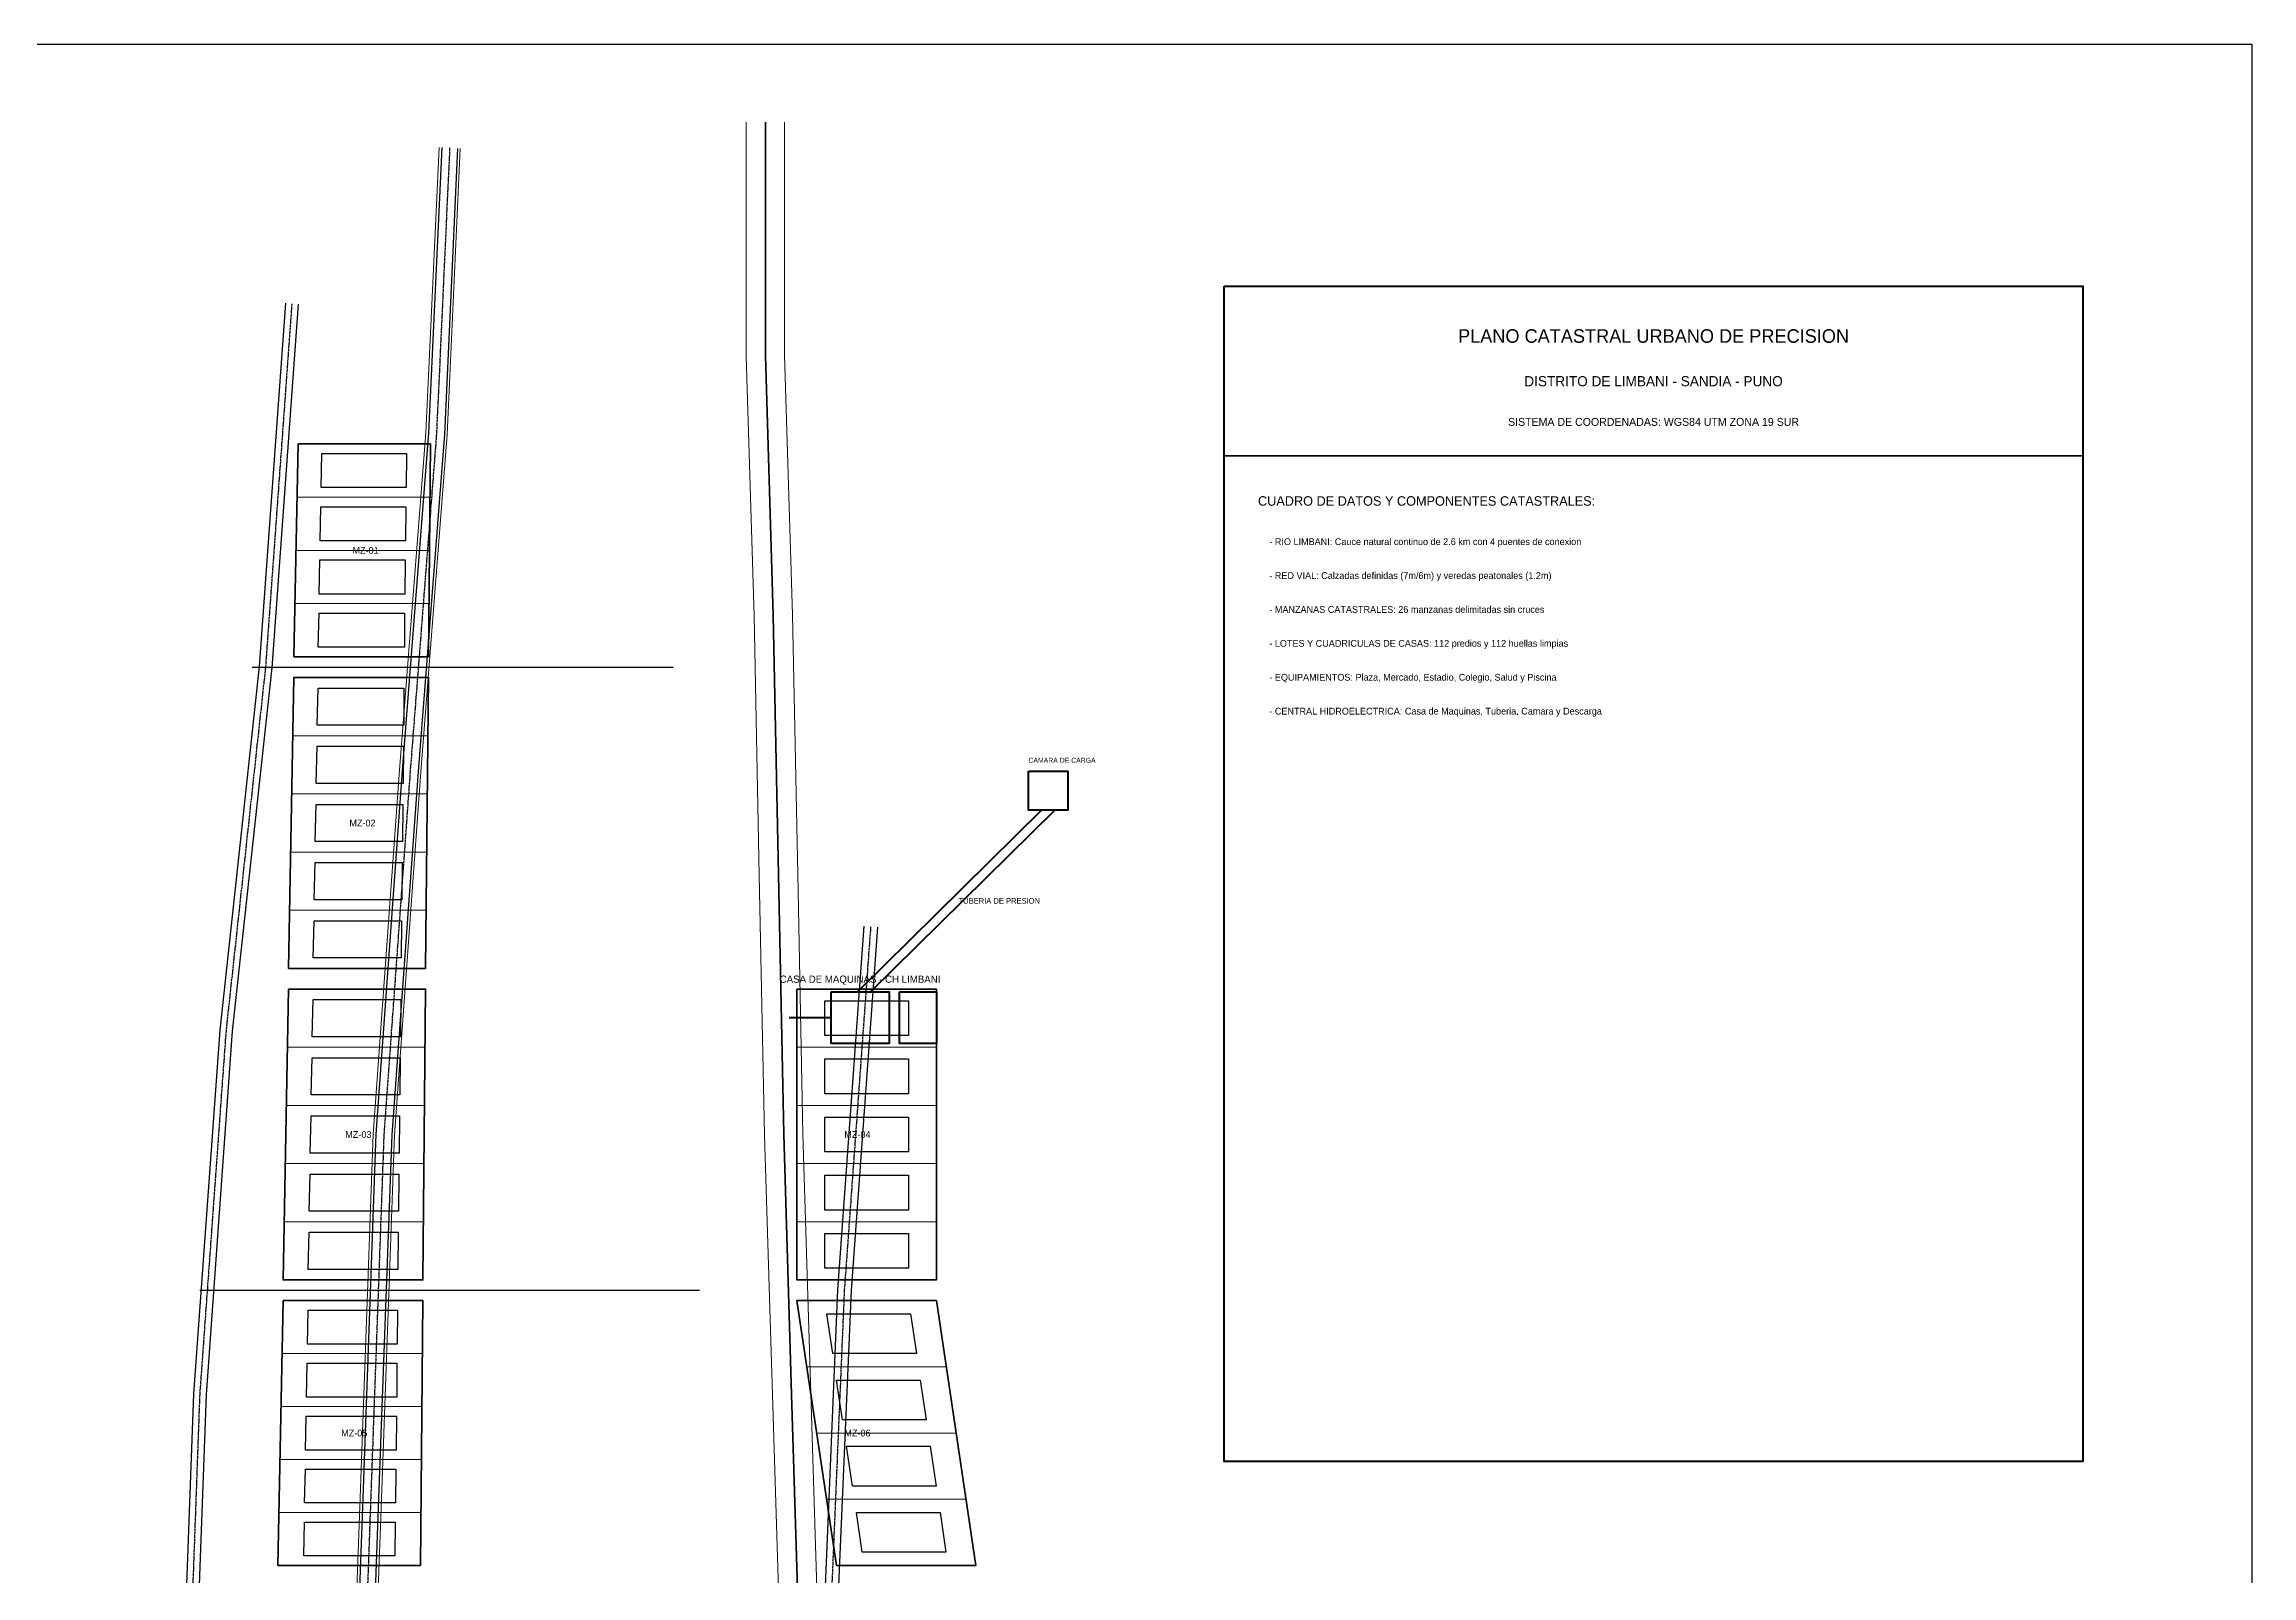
# Model space of a CAD drawing. Header units: metres. Extents: x 424745 to 426235, y 8434410 to 8437057.
# Drawn here: x 425258 to 426235, y 8436379 to 8437057 of the extents above; entities that cross this region are included whole.
import ezdxf
from ezdxf.enums import TextEntityAlignment as Align

# ---------------------------------------------------------------- set-up
doc = ezdxf.new("R2010")
doc.units = ezdxf.units.M
doc.linetypes.add('DASHED', pattern=[1.524, 1.27, -0.254])
for name, color, linetype in [('00_ORTOFOTO_SATELITAL', 7, 'Continuous'), ('03_VIAS_EJES', 8, 'DASHED'), ('13_TEXTOS_ROTULOS', 7, 'Continuous'), ('14_CUADRO_DATOS', 7, 'Continuous')]:
    doc.layers.add(name, color=color, linetype=linetype)
for name, color, linetype, lineweight in [('01_RIO_LIMBANI_CAUCE', 140, 'Continuous', 35), ('01_RIO_LIMBANI_ORILLAS', 140, 'Continuous', 20), ('03_VIAS_CALZADA', 7, 'Continuous', 25), ('03_VIAS_VEREDAS', 8, 'Continuous', 15), ('04_MANZANAS_LINDEROS', 6, 'Continuous', 35), ('05_LOTES_PREDIALES', 7, 'Continuous', 15), ('06_HUELLAS_CASAS', 4, 'Continuous', 25), ('12_CENTRAL_HIDROELECTRICA', 1, 'Continuous', 40)]:
    doc.layers.add(name, color=color, linetype=linetype, lineweight=lineweight)
picture_1 = doc.add_image_def('image1.jpg', size_in_pixel=(1280, 2304))

msp = doc.modelspace()

# ---------------------------------------------------------------- linework, layer by layer
at = {"layer": '01_RIO_LIMBANI_CAUCE'}
msp.add_lwpolyline([(425577.03, 8437022.68), (425577.03, 8436919.29), (425580.53, 8436804.42), (425582.85, 8436689.54), (425585.18, 8436574.67), (425588.67, 8436459.8), (425592.17, 8436344.92), (425594.49, 8436230.05), (425596.82, 8436115.18), (425600.31, 8436000.3), (425608.46, 8435885.43), (425620.1, 8435770.55), (425627.09, 8435655.68), (425620.1, 8435540.81), (425611.95, 8435425.93), (425603.81, 8435311.06), (425588.67, 8435196.19), (425565.39, 8435081.31), (425530.47, 8434966.44), (425489.73, 8434851.56), (425448.99, 8434736.69), (425402.43, 8434621.82), (425361.68, 8434506.94), (425344.22, 8434426.53)], dxfattribs=at)
at = {"layer": '01_RIO_LIMBANI_ORILLAS'}
for points in [[(425568.53, 8437022.68), (425568.53, 8436919.03), (425572.03, 8436804.25), (425574.35, 8436689.37), (425576.68, 8436574.41), (425580.17, 8436459.54), (425583.67, 8436344.75), (425585.99, 8436229.88), (425588.32, 8436114.92), (425591.83, 8435999.7), (425600, 8435884.57), (425611.62, 8435770.03), (425618.61, 8435656.2), (425611.62, 8435541.41), (425603.47, 8435426.53), (425595.38, 8435312.17), (425580.34, 8435197.88), (425550.08, 8435085.96), (425515.39, 8434971.79), (425474.65, 8434856.91), (425441.11, 8434739.88), (425394.42, 8434624.66), (425353.37, 8434508.74), (425335.91, 8434428.33)], [(425585.53, 8437022.68), (425585.53, 8436919.55), (425589.03, 8436804.59), (425591.35, 8436689.71), (425593.68, 8436574.93), (425597.17, 8436460.06), (425600.67, 8436345.09), (425602.99, 8436230.22), (425605.32, 8436115.44), (425608.79, 8436000.9), (425616.92, 8435886.29), (425628.58, 8435771.07), (425635.57, 8435655.16), (425628.58, 8435540.21), (425620.43, 8435425.33), (425612.24, 8435309.95), (425597, 8435194.5), (425580.7, 8435076.66), (425545.55, 8434961.09), (425504.81, 8434846.21), (425456.87, 8434733.5), (425410.44, 8434618.98), (425369.99, 8434505.14), (425352.53, 8434424.73)]]:
    msp.add_lwpolyline(points, dxfattribs=at)
at = {"layer": '03_VIAS_CALZADA'}
for p, q in [((425350.04, 8436781.44), (425536.29, 8436781.44)), ((425326.76, 8436505.75), (425547.93, 8436505.75))]:
    msp.add_line(p, q, dxfattribs=at)
for points in [[(425433.85, 8437011.35), (425428.04, 8436885.1), (425416.4, 8436735.74), (425404.75, 8436574.8), (425398.93, 8436413.98), (425393.11, 8436253.02), (425393.14, 8436091.76), (425410.7, 8435953.4), (425439.71, 8435850.44), (425457.16, 8435735.61), (425474.6, 8435609.41), (425486.23, 8435483.21), (425492.06, 8435357.3), (425480.46, 8435219.74), (425457.24, 8435082.17), (425422.3, 8434944.25), (425393.11, 8434817.1), (425396.61, 8434721.7), (425433.92, 8434724.5), (425445.51, 8434668.12), (425433.92, 8434553.59), (425410.64, 8434438.72)], [(425440.85, 8437011.03), (425435.02, 8436884.56), (425423.38, 8436735.24), (425411.75, 8436574.54), (425405.93, 8436413.72), (425400.11, 8436253.02), (425400.08, 8436092.64), (425417.44, 8435955.3), (425446.63, 8435851.5), (425464.1, 8435736.57), (425481.58, 8435610.05), (425493.23, 8435483.53), (425499.04, 8435356.72), (425487.36, 8435218.58), (425464.02, 8435080.45), (425429.12, 8434942.67), (425400.11, 8434817.1), (425396.61, 8434728.7), (425440.78, 8434725.9), (425452.47, 8434667.42), (425440.78, 8434552.19), (425417.5, 8434437.32)], [(425364.72, 8436942.47), (425353.08, 8436781.74), (425335.61, 8436620.82), (425323.96, 8436459.9), (425318.14, 8436298.97), (425318.16, 8436137.85), (425335.66, 8435976.75), (425364.75, 8435839.01), (425388.01, 8435701.28), (425405.46, 8435563.54), (425417.09, 8435426.05), (425411.31, 8435288.56), (425388.08, 8435150.93), (425353.16, 8435013.14), (425318.31, 8434886.98), (425289.16, 8434806.43), (425272.84, 8434745.84), (425311.27, 8434723.21), (425342.08, 8434757.86), (425371.19, 8434723.39)], [(425370.3, 8436942.07), (425358.64, 8436781.14), (425341.19, 8436620.42), (425329.56, 8436459.7), (425323.74, 8436298.97), (425323.72, 8436138.45), (425341.14, 8435977.91), (425370.27, 8435839.95), (425393.57, 8435701.98), (425411.04, 8435564.02), (425422.69, 8435425.81), (425416.83, 8435287.62), (425393.5, 8435149.55), (425358.56, 8435011.64), (425323.57, 8434885.08), (425294.52, 8434804.81), (425275.92, 8434750.52), (425307.33, 8434727.19), (425346.36, 8434761.48), (425375.47, 8434727.01)], [(425620.61, 8436666.79), (425608.95, 8436505.88), (425603.14, 8436367.66), (425612.45, 8436253.06), (425610.12, 8436092.07), (425617.12, 8435931.03), (425633.41, 8435793.3), (425643.88, 8435655.81), (425638.07, 8435518.03), (425628.76, 8435380.33), (425612.49, 8435242.64), (425589.26, 8435105.03), (425554.37, 8434967.31), (425516.02, 8434841.13), (425472.95, 8434726.25)], [(425626.59, 8436666.35), (425614.95, 8436505.62), (425609.12, 8436368.14), (425618.45, 8436252.98), (425616.12, 8436092.33), (425623.08, 8435931.73), (425639.39, 8435793.76), (425649.88, 8435655.55), (425644.05, 8435517.63), (425634.72, 8435379.63), (425618.41, 8435241.64), (425595.08, 8435103.55), (425560.11, 8434965.57), (425521.64, 8434839.03), (425478.57, 8434724.15)]]:
    msp.add_lwpolyline(points, dxfattribs=at)
at = {"layer": '03_VIAS_EJES'}
for points in [[(425437.35, 8437011.19), (425431.53, 8436884.83), (425419.89, 8436735.49), (425408.25, 8436574.67), (425402.43, 8436413.85), (425396.61, 8436253.02), (425396.61, 8436092.2), (425414.07, 8435954.35), (425443.17, 8435850.97), (425460.63, 8435736.09), (425478.09, 8435609.73), (425489.73, 8435483.37), (425495.55, 8435357.01), (425483.91, 8435219.16), (425460.63, 8435081.31), (425425.71, 8434943.46), (425396.61, 8434817.1), (425396.61, 8434725.2), (425437.35, 8434725.2), (425448.99, 8434667.77), (425437.35, 8434552.89), (425414.07, 8434438.02)], [(425367.51, 8436942.27), (425355.86, 8436781.44), (425338.4, 8436620.62), (425326.76, 8436459.8), (425320.94, 8436298.97), (425320.94, 8436138.15), (425338.4, 8435977.33), (425367.51, 8435839.48), (425390.79, 8435701.63), (425408.25, 8435563.78), (425419.89, 8435425.93), (425414.07, 8435288.09), (425390.79, 8435150.24), (425355.86, 8435012.39), (425320.94, 8434886.03), (425291.84, 8434805.62), (425274.38, 8434748.18), (425309.3, 8434725.2), (425344.22, 8434759.67), (425373.33, 8434725.2)], [(425623.6, 8436666.57), (425611.95, 8436505.75), (425606.13, 8436367.9), (425615.45, 8436253.02), (425613.12, 8436092.2), (425620.1, 8435931.38), (425636.4, 8435793.53), (425646.88, 8435655.68), (425641.06, 8435517.83), (425631.74, 8435379.98), (425615.45, 8435242.14), (425592.17, 8435104.29), (425557.24, 8434966.44), (425518.83, 8434840.08), (425475.76, 8434725.2)]]:
    msp.add_lwpolyline(points, dxfattribs=at)
at = {"layer": '03_VIAS_VEREDAS'}
for points in [[(425432.65, 8437011.41), (425426.84, 8436885.2), (425415.2, 8436735.83), (425403.55, 8436574.84), (425397.73, 8436414.02), (425391.91, 8436253.02), (425391.95, 8436091.61), (425409.55, 8435953.08), (425438.52, 8435850.26), (425455.97, 8435735.45), (425473.41, 8435609.3), (425485.03, 8435483.15), (425490.87, 8435357.41), (425479.28, 8435219.94), (425456.07, 8435082.46), (425421.13, 8434944.51), (425391.91, 8434817.1), (425396.61, 8434720.5), (425432.74, 8434724.27), (425444.31, 8434668.24), (425432.74, 8434553.82), (425409.46, 8434438.95)], [(425442.05, 8437010.97), (425436.22, 8436884.46), (425424.58, 8436735.15), (425412.95, 8436574.5), (425407.13, 8436413.68), (425401.31, 8436253.02), (425401.27, 8436092.79), (425418.59, 8435955.62), (425447.82, 8435851.68), (425465.29, 8435736.73), (425482.77, 8435610.16), (425494.43, 8435483.59), (425500.23, 8435356.61), (425488.54, 8435218.38), (425465.19, 8435080.16), (425430.29, 8434942.41), (425401.31, 8434817.1), (425396.61, 8434729.9), (425441.96, 8434726.13), (425453.67, 8434667.3), (425441.96, 8434551.96), (425418.68, 8434437.09)]]:
    msp.add_lwpolyline(points, dxfattribs=at)
at = {"layer": '04_MANZANAS_LINDEROS'}
for points in [[(425370.29, 8436880.23), (425428.85, 8436880.23), (425427.94, 8436786.04), (425368.48, 8436786.04)], [(425368.48, 8436776.85), (425427.94, 8436776.85), (425426.73, 8436648.19), (425366.05, 8436648.19)], [(425366.05, 8436639), (425426.73, 8436639), (425425.51, 8436510.34), (425363.62, 8436510.34)], [(425591, 8436639), (425652.7, 8436639), (425652.7, 8436510.34), (425591, 8436510.34)], [(425363.62, 8436501.15), (425425.51, 8436501.15), (425424.4, 8436383.98), (425361.4, 8436383.98)], [(425591, 8436501.15), (425652.7, 8436501.15), (425670.16, 8436383.98), (425608.46, 8436383.98)]]:
    msp.add_lwpolyline(points, close=True, dxfattribs=at)
at = {"layer": '05_LOTES_PREDIALES'}
for points in [[(425370.29, 8436880.23), (425428.85, 8436880.23), (425428.62, 8436856.69), (425369.84, 8436856.69)], [(425369.84, 8436856.69), (425428.62, 8436856.69), (425428.39, 8436833.14), (425369.38, 8436833.14)], [(425369.38, 8436833.14), (425428.39, 8436833.14), (425428.17, 8436809.59), (425368.93, 8436809.59)], [(425368.93, 8436809.59), (425428.17, 8436809.59), (425427.94, 8436786.04), (425368.48, 8436786.04)], [(425368.48, 8436776.85), (425427.94, 8436776.85), (425427.7, 8436751.12), (425367.99, 8436751.12)], [(425367.99, 8436751.12), (425427.7, 8436751.12), (425427.45, 8436725.38), (425367.51, 8436725.38)], [(425367.51, 8436725.38), (425427.45, 8436725.38), (425427.21, 8436699.65), (425367.02, 8436699.65)], [(425367.02, 8436699.65), (425427.21, 8436699.65), (425426.97, 8436673.92), (425366.54, 8436673.92)], [(425366.54, 8436673.92), (425426.97, 8436673.92), (425426.73, 8436648.19), (425366.05, 8436648.19)], [(425366.05, 8436639), (425426.73, 8436639), (425426.48, 8436613.27), (425365.57, 8436613.27)], [(425591, 8436639), (425652.7, 8436639), (425652.7, 8436613.27), (425591, 8436613.27)], [(425365.57, 8436613.27), (425426.48, 8436613.27), (425426.24, 8436587.54), (425365.08, 8436587.54)], [(425591, 8436613.27), (425652.7, 8436613.27), (425652.7, 8436587.54), (425591, 8436587.54)], [(425365.08, 8436587.54), (425426.24, 8436587.54), (425426, 8436561.8), (425364.59, 8436561.8)], [(425591, 8436587.54), (425652.7, 8436587.54), (425652.7, 8436561.8), (425591, 8436561.8)], [(425364.59, 8436561.8), (425426, 8436561.8), (425425.76, 8436536.07), (425364.11, 8436536.07)], [(425591, 8436561.8), (425652.7, 8436561.8), (425652.7, 8436536.07), (425591, 8436536.07)], [(425364.11, 8436536.07), (425425.76, 8436536.07), (425425.51, 8436510.34), (425363.62, 8436510.34)], [(425591, 8436536.07), (425652.7, 8436536.07), (425652.7, 8436510.34), (425591, 8436510.34)], [(425363.62, 8436501.15), (425425.51, 8436501.15), (425425.29, 8436477.72), (425363.18, 8436477.72)], [(425591, 8436501.15), (425652.7, 8436501.15), (425657.06, 8436471.86), (425595.37, 8436471.86)], [(425363.18, 8436477.72), (425425.29, 8436477.72), (425425.07, 8436454.28), (425362.74, 8436454.28)], [(425595.37, 8436471.86), (425657.06, 8436471.86), (425661.43, 8436442.57), (425599.73, 8436442.57)], [(425362.74, 8436454.28), (425425.07, 8436454.28), (425424.85, 8436430.85), (425362.29, 8436430.85)], [(425599.73, 8436442.57), (425661.43, 8436442.57), (425665.79, 8436413.27), (425604.1, 8436413.27)], [(425362.29, 8436430.85), (425424.85, 8436430.85), (425424.62, 8436407.41), (425361.85, 8436407.41)], [(425604.1, 8436413.27), (425665.79, 8436413.27), (425670.16, 8436383.98), (425608.46, 8436383.98)], [(425361.85, 8436407.41), (425424.62, 8436407.41), (425424.4, 8436383.98), (425361.4, 8436383.98)]]:
    msp.add_lwpolyline(points, close=True, dxfattribs=at)
at = {"layer": '06_HUELLAS_CASAS'}
for points in [[(425380.79, 8436876), (425418.23, 8436876), (425418.12, 8436860.92), (425380.46, 8436860.92)], [(425380.38, 8436852.45), (425417.96, 8436852.45), (425417.85, 8436837.38), (425380.05, 8436837.38)], [(425379.97, 8436828.9), (425417.69, 8436828.9), (425417.59, 8436813.83), (425379.63, 8436813.83)], [(425379.55, 8436805.35), (425417.42, 8436805.35), (425417.32, 8436790.28), (425379.22, 8436790.28)], [(425379.13, 8436772.22), (425417.15, 8436772.22), (425417.04, 8436755.75), (425378.78, 8436755.75)], [(425378.69, 8436746.48), (425416.86, 8436746.48), (425416.75, 8436730.02), (425378.34, 8436730.02)], [(425378.25, 8436720.75), (425416.58, 8436720.75), (425416.46, 8436704.28), (425377.9, 8436704.28)], [(425377.81, 8436695.02), (425416.29, 8436695.02), (425416.18, 8436678.55), (425377.46, 8436678.55)], [(425377.37, 8436669.29), (425416, 8436669.29), (425415.89, 8436652.82), (425377.02, 8436652.82)], [(425376.93, 8436634.37), (425415.72, 8436634.37), (425415.61, 8436617.9), (425376.57, 8436617.9)], [(425603.34, 8436633.85), (425640.36, 8436633.85), (425640.36, 8436618.41), (425603.34, 8436618.41)], [(425376.49, 8436608.64), (425415.43, 8436608.64), (425415.32, 8436592.17), (425376.13, 8436592.17)], [(425603.34, 8436608.12), (425640.36, 8436608.12), (425640.36, 8436592.68), (425603.34, 8436592.68)], [(425376.05, 8436582.9), (425415.14, 8436582.9), (425415.03, 8436566.44), (425375.69, 8436566.44)], [(425603.34, 8436582.39), (425640.36, 8436582.39), (425640.36, 8436566.95), (425603.34, 8436566.95)], [(425375.6, 8436557.17), (425414.86, 8436557.17), (425414.75, 8436540.7), (425375.25, 8436540.7)], [(425603.34, 8436556.66), (425640.36, 8436556.66), (425640.36, 8436541.22), (425603.34, 8436541.22)], [(425375.16, 8436531.44), (425414.57, 8436531.44), (425414.46, 8436514.97), (425374.81, 8436514.97)], [(425603.34, 8436530.93), (425640.36, 8436530.93), (425640.36, 8436515.49), (425603.34, 8436515.49)], [(425374.72, 8436496.93), (425414.29, 8436496.93), (425414.19, 8436481.94), (425374.4, 8436481.94)], [(425604.21, 8436495.29), (425641.23, 8436495.29), (425643.85, 8436477.72), (425606.83, 8436477.72)], [(425374.32, 8436473.5), (425414.03, 8436473.5), (425413.93, 8436458.5), (425374, 8436458.5)], [(425608.58, 8436466), (425645.6, 8436466), (425648.21, 8436448.42), (425611.2, 8436448.42)], [(425373.92, 8436450.06), (425413.77, 8436450.06), (425413.67, 8436435.07), (425373.59, 8436435.07)], [(425612.94, 8436436.71), (425649.96, 8436436.71), (425652.58, 8436419.13), (425615.56, 8436419.13)], [(425373.51, 8436426.63), (425413.51, 8436426.63), (425413.4, 8436411.63), (425373.19, 8436411.63)], [(425373.11, 8436403.2), (425413.24, 8436403.2), (425413.14, 8436388.2), (425372.78, 8436388.2)], [(425617.31, 8436407.41), (425654.33, 8436407.41), (425656.95, 8436389.84), (425619.93, 8436389.84)]]:
    msp.add_lwpolyline(points, close=True, dxfattribs=at)
at = {"layer": '12_CENTRAL_HIDROELECTRICA'}
for points in [[(425693.44, 8436735.49), (425710.9, 8436735.49), (425710.9, 8436718.26), (425693.44, 8436718.26)], [(425606.13, 8436637.85), (425631.74, 8436637.85), (425631.74, 8436614.88), (425606.13, 8436614.88)], [(425636.4, 8436637.85), (425652.7, 8436637.85), (425652.7, 8436614.88), (425636.4, 8436614.88)]]:
    msp.add_lwpolyline(points, close=True, dxfattribs=at)
for points in [[(425699.26, 8436718.26), (425617.78, 8436637.85)], [(425705.08, 8436718.26), (425623.6, 8436637.85)], [(425606.13, 8436626.36), (425587.51, 8436626.36)]]:
    msp.add_lwpolyline(points, dxfattribs=at)
at = {"layer": '14_CUADRO_DATOS', "lineweight": 35}
msp.add_line((425780, 8436875), (426160, 8436875), dxfattribs=at)
at = {"layer": '14_CUADRO_DATOS', "lineweight": 50}
msp.add_lwpolyline([(425780, 8436950), (426160, 8436950), (426160, 8436430), (425780, 8436430)], close=True, dxfattribs=at)

# ---------------------------------------------------------------- texts
at = {"layer": '12_CENTRAL_HIDROELECTRICA'}
msp.add_text('CAMARA DE CARGA', height=2.2, dxfattribs=at).set_placement((425693.44, 8436738.49), align=Align.BOTTOM_LEFT)
msp.add_text('TUBERIA DE PRESION', height=2.5, dxfattribs=at).set_placement((425662.52, 8436678.05), align=Align.MIDDLE_LEFT)
msp.add_text('CASA DE MAQUINAS - CH LIMBANI', height=3.2, dxfattribs=at).set_placement((425618.93, 8436640.85), align=Align.BOTTOM_CENTER)
at = {"layer": '13_TEXTOS_ROTULOS'}
for s, p in [('MZ-01', (425400.15, 8436833.14)), ('MZ-02', (425398.79, 8436712.52)), ('MZ-03', (425396.97, 8436574.67)), ('MZ-04', (425617.78, 8436574.67)), ('MZ-05', (425395.15, 8436442.57)), ('MZ-06', (425617.78, 8436442.57))]:
    msp.add_text(s, height=3, dxfattribs=at).set_placement(p, align=Align.MIDDLE_CENTER)
at = {"layer": '14_CUADRO_DATOS'}
for s, height, p in [('PLANO CATASTRAL URBANO DE PRECISION', 6, (425970, 8436928)), ('DISTRITO DE LIMBANI - SANDIA - PUNO', 4.5, (425970, 8436908)), ('SISTEMA DE COORDENADAS: WGS84 UTM ZONA 19 SUR', 3.5, (425970, 8436890))]:
    msp.add_text(s, height=height, dxfattribs=at).set_placement(p, align=Align.MIDDLE_CENTER)
for s, height, p in [('CUADRO DE DATOS Y COMPONENTES CATASTRALES:', 4.2, (425795, 8436855)), ('- RIO LIMBANI: Cauce natural continuo de 2.6 km con 4 puentes de conexion', 3, (425800, 8436837)), ('- RED VIAL: Calzadas definidas (7m/6m) y veredas peatonales (1.2m)', 3, (425800, 8436822)), ('- MANZANAS CATASTRALES: 26 manzanas delimitadas sin cruces', 3, (425800, 8436807)), ('- LOTES Y CUADRICULAS DE CASAS: 112 predios y 112 huellas limpias', 3, (425800, 8436792)), ('- EQUIPAMIENTOS: Plaza, Mercado, Estadio, Colegio, Salud y Piscina', 3, (425800, 8436777)), ('- CENTRAL HIDROELECTRICA: Casa de Maquinas, Tuberia, Camara y Descarga', 3, (425800, 8436762))]:
    msp.add_text(s, height=height, dxfattribs=at).set_placement(p, align=Align.MIDDLE_LEFT)

# ---------------------------------------------------------------- pictures from other files: only their frames are drawn
at = {"layer": '00_ORTOFOTO_SATELITAL'}
image = msp.add_image(picture_1, insert=(424744.74, 8434410.45), size_in_units=(1489.98, 2646.69), dxfattribs=at)

doc.saveas('drawing.dxf')
